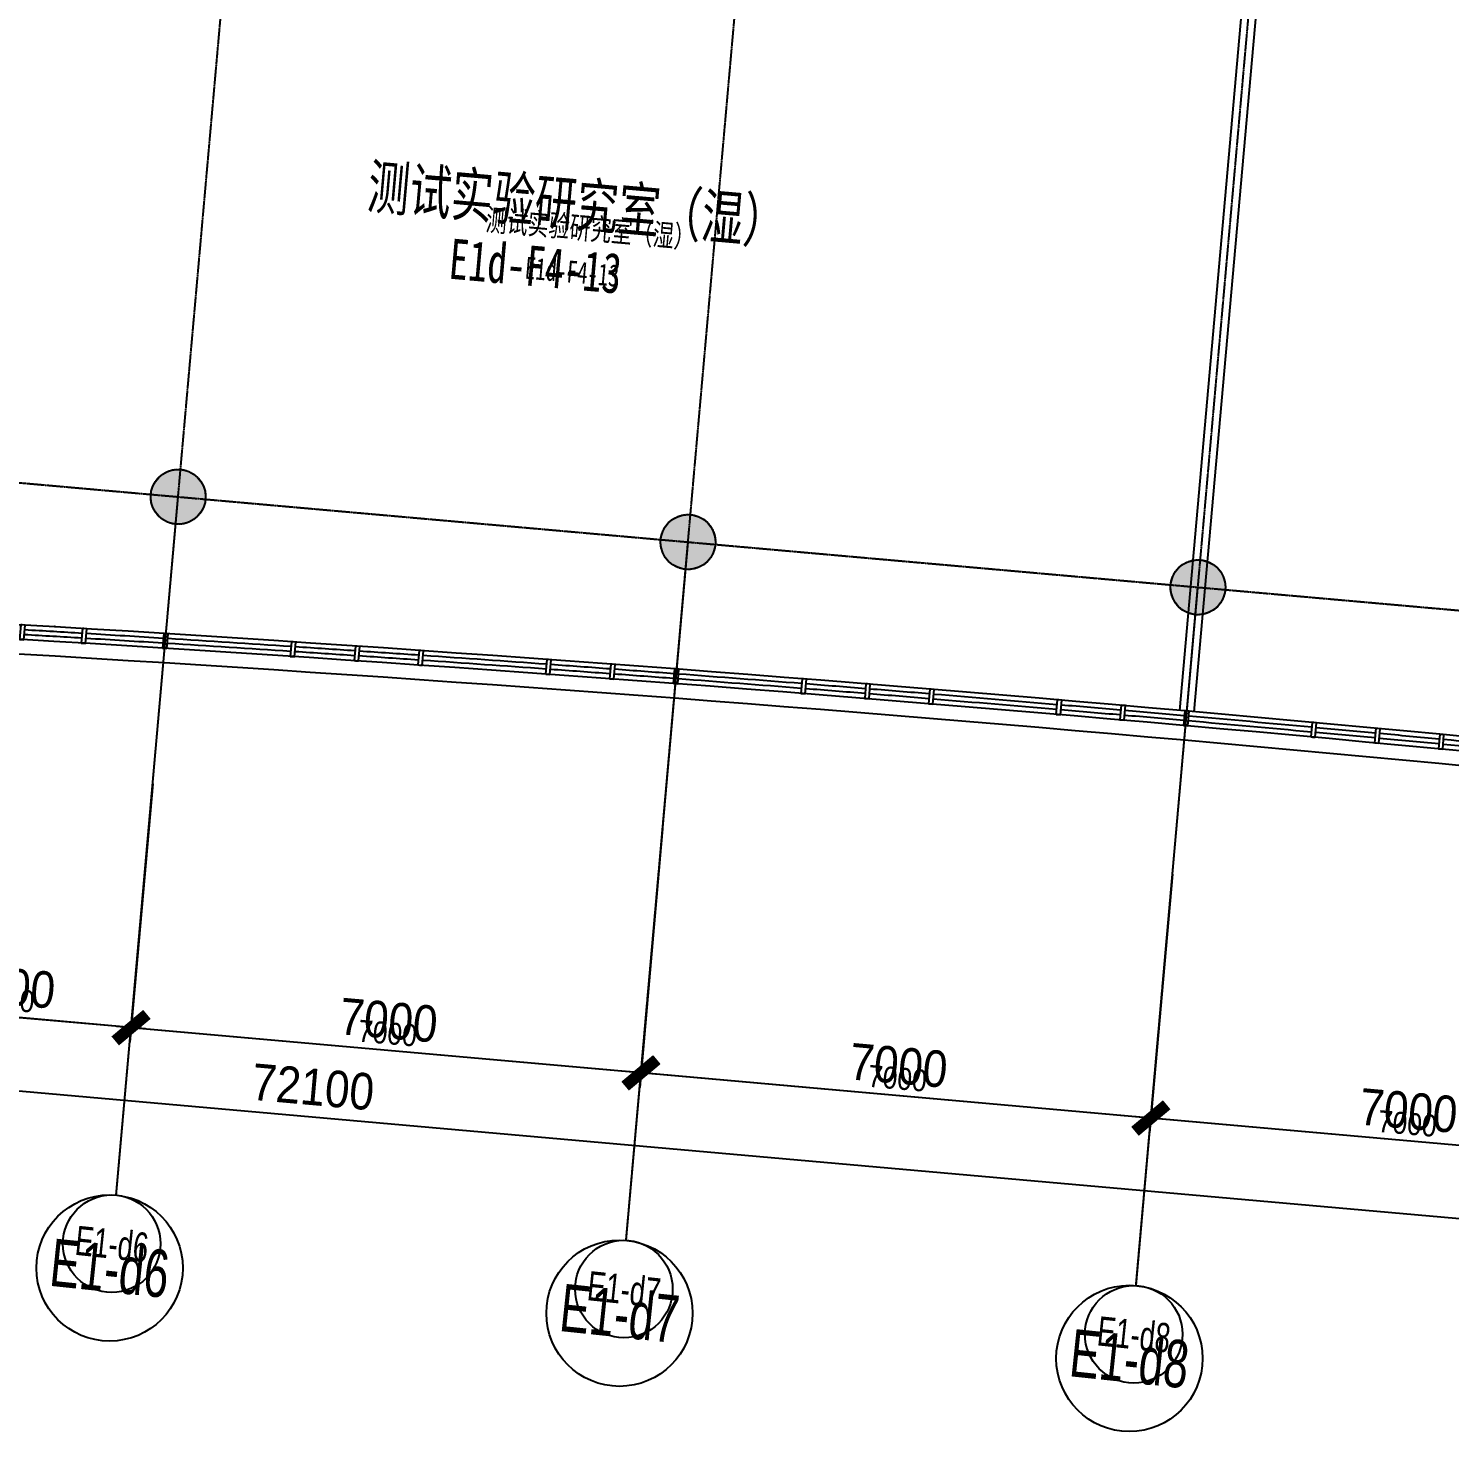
# Model space of a CAD drawing. Header units: millimetres. Extents: x 11669738 to 11859441, y -6222081 to -6069093.
# Drawn here: x 11806868 to 11826302, y -6218909 to -6199722 of the extents above; entities that cross this region are included whole.
import ezdxf
from ezdxf.enums import TextEntityAlignment as Align

# ---------------------------------------------------------------- set-up
doc = ezdxf.new("R2010")
doc.units = ezdxf.units.MM
for name, pattern in [('E-COLS-F4$0$HIDDEN', [0.375, 0.25, -0.125]), ('E-RG-1F$0$$0$DOTE', [2.42, 2, -0.2, 0.02, -0.2]), ('XRE2$0$HIDDEN', [0.375, 0.25, -0.125])]:
    doc.linetypes.add(name, pattern=pattern)
for name, color, linetype in [('A—墙体', 7, 'Continuous'), ('A—文字索引', 40, 'Continuous'), ('A—轴线、尺寸', 1, 'Continuous'), ('A—门窗', 135, 'Continuous'), ('E-COLS-F4$0$0S-COLS-HATCH', 8, 'Continuous'), ('E-COLS-F4$0$0S-COLS-I', 90, 'E-COLS-F4$0$HIDDEN'), ('I—平面—文字', 40, 'Continuous'), ('I—平面—文字（放大1：100）', 40, 'XRE2$0$HIDDEN'), ('I—平面—装饰面层线', 192, 'Continuous'), ('轴线100', 1, 'Continuous')]:
    doc.layers.add(name, color=color, linetype=linetype)
doc.styles.add('ARIAL', font='SIMYOU.TTF', dxfattribs={"width": 0.9})
doc.styles.add('XD2008', font='simhei.ttf', dxfattribs={"width": 0.85})
doc.dimstyles.new('200', dxfattribs={"dimscale": 200, "dimtxt": 2.5, "dimasz": 2, "dimexe": 1, "dimexo": 1, "dimgap": 0.8, "dimtad": 1, "dimdec": 0, "dimdsep": 46, "dimtxsty": 'ARIAL', "dimblk1": 'ARCHTICK', "dimblk2": 'ARCHTICK', "dimsah": 1, "dimcen": -0.9, "dimdle": 1, "dimclrd": 256, "dimclre": 256, "dimclrt": 40, "dimaunit": 1, "dimadec": 0, "dimazin": 0, "dimtfac": 0.35, "dimtdec": 0, "dimtix": 1, "dimtmove": 2, "dimatfit": 3, "dimldrblk": 'ARCHTICK', "dimfxl": 0, "dimtvp": 0.8, "dimtolj": 1, "dimtzin": 0, "dimarcsym": 0})
doc.dimstyles.new('副本 100', dxfattribs={"dimscale": 100, "dimtxt": 2.5, "dimasz": 2, "dimexe": 1, "dimexo": 1, "dimgap": 0.8, "dimtad": 1, "dimdec": 0, "dimdsep": 46, "dimtxsty": 'ARIAL', "dimblk1": 'ARCHTICK', "dimblk2": 'ARCHTICK', "dimsah": 1, "dimcen": -0.9, "dimdle": 1, "dimclrd": 256, "dimclre": 256, "dimclrt": 40, "dimaunit": 1, "dimadec": 0, "dimazin": 0, "dimtfac": 0.35, "dimtdec": 0, "dimtix": 1, "dimtmove": 2, "dimatfit": 3, "dimldrblk": 'ARCHTICK', "dimfxl": 0, "dimtvp": 0.8, "dimtolj": 1, "dimtzin": 0, "dimarcsym": 0})

# ---------------------------------------------------------------- blocks, each defined once
blk = doc.blocks.new('E1-RI-4F$0$asd')
at = {"layer": 'A—门窗'}
for p, q in [((0, 0), (18, 199)), ((31875, -2625), (31852, -2824))]:
    blk.add_line(p, q, dxfattribs=at)
at = {"layer": 'A—门窗', "extrusion": (0, 0, -1)}
for p, q in [((48, 197), (30, -3)), ((67, 195), (48, 197)), ((107, 191), (67, 195)), ((90, -8), (107, 191)), ((891, 147), (873, -52)), ((911, 145), (891, 147)), ((951, 142), (911, 145)), ((933, -58), (951, 142)), ((2003, 78), (1985, -121)), ((2023, 76), (2003, 78)), ((2063, 73), (2023, 76)), ((2045, -126), (2063, 73)), ((31, -3), (50, -4)), ((50, -4), (90, -8)), ((874, -52), (893, -54)), ((893, -54), (933, -58)), ((1986, -121), (2005, -123)), ((2005, -123), (2045, -126)), ((3750, -34), (3732, -234)), ((3770, -36), (3750, -34)), ((3810, -40), (3770, -36)), ((3792, -239), (3810, -40)), ((4623, -93), (4605, -292)), ((4643, -95), (4623, -93)), ((4683, -98), (4643, -95)), ((4665, -297), (4683, -98)), ((5496, -153), (5479, -352)), ((5516, -154), (5496, -153)), ((5556, -158), (5516, -154)), ((5538, -357), (5556, -158)), ((3733, -234), (3752, -235)), ((3752, -235), (3792, -239)), ((4606, -292), (4625, -294)), ((4625, -294), (4665, -297)), ((5479, -352), (5499, -354)), ((5499, -354), (5538, -357)), ((7242, -276), (7224, -476)), ((7262, -278), (7242, -276)), ((7302, -282), (7262, -278)), ((7284, -481), (7302, -282)), ((8115, -340), (8097, -540)), ((8135, -342), (8115, -340)), ((8175, -346), (8135, -342)), ((8157, -545), (8175, -346)), ((7225, -476), (7244, -477)), ((7244, -477), (7284, -481)), ((8098, -540), (8117, -541)), ((8117, -541), (8157, -545)), ((8988, -406), (8970, -605)), ((9007, -408), (8988, -406)), ((9047, -411), (9007, -408)), ((9030, -610), (9047, -411)), ((10732, -541), (10715, -740)), ((10752, -543), (10732, -541)), ((10792, -546), (10752, -543)), ((10774, -745), (10792, -546)), ((8971, -605), (8990, -607)), ((8990, -607), (9030, -610)), ((10715, -740), (10735, -742)), ((10735, -742), (10774, -745)), ((11605, -610), (11587, -810)), ((11625, -612), (11605, -610)), ((11664, -616), (11625, -612)), ((11647, -815), (11664, -616)), ((12477, -681), (12459, -881)), ((12497, -683), (12477, -681)), ((12537, -687), (12497, -683)), ((12519, -886), (12537, -687)), ((11588, -810), (11607, -811)), ((11607, -811), (11647, -815)), ((12460, -881), (12479, -882)), ((12479, -882), (12519, -886)), ((14221, -827), (14203, -1027)), ((14241, -829), (14221, -827)), ((14281, -833), (14241, -829)), ((14263, -1032), (14281, -833)), ((15093, -903), (15075, -1102)), ((15112, -904), (15093, -903)), ((15152, -908), (15112, -904)), ((15135, -1107), (15152, -908)), ((14204, -1027), (14223, -1028)), ((14223, -1028), (14263, -1032)), ((15076, -1102), (15095, -1104)), ((15095, -1104), (15135, -1107)), ((15964, -979), (15947, -1178)), ((15984, -981), (15964, -979)), ((16024, -984), (15984, -981)), ((16006, -1184), (16024, -984)), ((17707, -1137), (17689, -1336)), ((17727, -1138), (17707, -1137)), ((17767, -1142), (17727, -1138)), ((17749, -1341), (17767, -1142)), ((15947, -1178), (15966, -1180)), ((15966, -1180), (16006, -1184)), ((17690, -1336), (17709, -1337)), ((17709, -1337), (17749, -1341)), ((18578, -1217), (18561, -1416)), ((18598, -1219), (18578, -1217)), ((18638, -1223), (18598, -1219)), ((18620, -1422), (18638, -1223)), ((19450, -1299), (19432, -1499)), ((19469, -1301), (19450, -1299)), ((19509, -1305), (19469, -1301)), ((19492, -1504), (19509, -1305)), ((18562, -1417), (18581, -1418)), ((18581, -1418), (18620, -1422)), ((19433, -1499), (19452, -1500)), ((19452, -1500), (19492, -1504)), ((21191, -1468), (21174, -1667)), ((21211, -1470), (21191, -1468)), ((21251, -1473), (21211, -1470)), ((21234, -1672), (21251, -1473)), ((22062, -1554), (22045, -1753)), ((22082, -1556), (22062, -1554)), ((21175, -1667), (21194, -1669)), ((21194, -1669), (21234, -1672)), ((22122, -1560), (22082, -1556)), ((22104, -1759), (22122, -1560)), ((22933, -1642), (22915, -1841)), ((22953, -1644), (22933, -1642)), ((22993, -1647), (22953, -1644)), ((22975, -1847), (22993, -1647)), ((22045, -1754), (22064, -1755)), ((22064, -1755), (22104, -1759)), ((22916, -1841), (22935, -1843)), ((22935, -1843), (22975, -1847)), ((24674, -1822), (24656, -2021)), ((24694, -1823), (24674, -1822)), ((24734, -1827), (24694, -1823)), ((24716, -2026), (24734, -1827)), ((25544, -1914), (25526, -2113)), ((25564, -1915), (25544, -1914)), ((25604, -1919), (25564, -1915)), ((25586, -2118), (25604, -1919)), ((24657, -2021), (24676, -2023)), ((24676, -2023), (24716, -2026)), ((25527, -2113), (25546, -2115)), ((25546, -2115), (25586, -2118)), ((26414, -2007), (26397, -2206)), ((26434, -2009), (26414, -2007)), ((26474, -2012), (26434, -2009)), ((26456, -2211), (26474, -2012)), ((26397, -2206), (26417, -2208)), ((26417, -2208), (26456, -2211)), ((28154, -2198), (28137, -2397)), ((28174, -2200), (28154, -2198)), ((28214, -2203), (28174, -2200)), ((28196, -2402), (28214, -2203)), ((29024, -2295), (29006, -2495)), ((29044, -2297), (29024, -2295)), ((29084, -2301), (29044, -2297)), ((29066, -2500), (29084, -2301)), ((28137, -2397), (28156, -2399)), ((28156, -2399), (28196, -2402)), ((29007, -2495), (29026, -2496)), ((29026, -2496), (29066, -2500)), ((29894, -2394), (29876, -2594)), ((29914, -2396), (29894, -2394)), ((29953, -2400), (29914, -2396)), ((29936, -2599), (29953, -2400)), ((29877, -2594), (29896, -2595)), ((29896, -2595), (29936, -2599)), ((31816, -2618), (31792, -2816)), ((31835, -2620), (31816, -2618)), ((31875, -2625), (31835, -2620)), ((31852, -2824), (31875, -2625)), ((31793, -2817), (31812, -2819)), ((31812, -2819), (31852, -2824))]:
    blk.add_line(p, q, dxfattribs=at)
at = {"layer": 'A—门窗'}
for centre, radius, start, end in [((-32246, -544822), 545975, 83.25545, 86.61223), ((-32246, -544822), 545775, 83.25545, 86.61285), ((-32216, -544823), 545842, 86.52394, 86.60634), ((-32216, -544823), 545908, 86.52375, 86.60614), ((-32216, -544823), 545842, 86.407, 86.51764), ((-32216, -544823), 545908, 86.40682, 86.51745), ((-32216, -544823), 545908, 86.2231, 86.40053), ((-32216, -544823), 545842, 86.22326, 86.4007), ((-32216, -544823), 545842, 86.13139, 86.21696), ((-32216, -544823), 545908, 86.13125, 86.2168), ((-32216, -544823), 545908, 86.03939, 86.12495), ((-32216, -544823), 545842, 86.03952, 86.12509), ((-32216, -544823), 545842, 85.8558, 86.03323), ((-32216, -544823), 545908, 85.85569, 86.03309), ((-32216, -544823), 545908, 85.76384, 85.84939), ((-32216, -544823), 545842, 85.76394, 85.8495), ((-32216, -544823), 545842, 85.67209, 85.75765), ((-32216, -544823), 545908, 85.672, 85.75755), ((-32216, -544823), 545842, 85.4884, 85.66579), ((-32216, -544823), 545908, 85.48834, 85.6657), ((-32216, -544823), 545842, 85.39653, 85.48211), ((-32216, -544823), 545908, 85.39648, 85.48204), ((-32216, -544823), 545842, 85.30468, 85.39024), ((-32216, -544823), 545908, 85.30464, 85.39018), ((-32246, -544822), 545908, 85.11782, 85.29519), ((-32246, -544822), 545842, 85.11784, 85.29524), ((-32246, -544822), 545842, 85.02599, 85.11154), ((-32246, -544822), 545908, 85.02598, 85.11152), ((-32246, -544822), 545842, 84.93414, 85.0197), ((-32246, -544822), 545908, 84.93414, 85.01968), ((-32246, -544822), 545842, 84.75045, 84.92785), ((-32246, -544822), 545908, 84.75047, 84.92785), ((-32246, -544822), 545842, 84.6586, 84.74415), ((-32246, -544822), 545908, 84.65864, 84.74418), ((-32246, -544822), 545842, 84.56676, 84.65231), ((-32246, -544822), 545908, 84.5668, 84.65234), ((-32246, -544822), 545842, 84.38306, 84.56046), ((-32246, -544822), 545908, 84.38312, 84.5605), ((-32246, -544822), 545908, 84.29128, 84.37682), ((-32246, -544822), 545842, 84.2912, 84.37676), ((-32246, -544822), 545842, 84.19935, 84.28491), ((-32246, -544822), 545908, 84.19944, 84.28498), ((-32246, -544822), 545908, 84.01575, 84.19314), ((-32246, -544822), 545842, 84.01564, 84.19305), ((-32246, -544822), 545908, 83.9239, 84.00945), ((-32246, -544822), 545842, 83.92378, 84.00934), ((-32246, -544822), 545842, 83.83192, 83.91748), ((-32246, -544822), 545908, 83.83205, 83.9176), ((-32246, -544822), 545908, 83.64834, 83.82575), ((-32246, -544822), 545842, 83.64818, 83.82562), ((-32246, -544822), 545908, 83.55648, 83.64204), ((-32246, -544822), 545842, 83.55631, 83.64188), ((-32246, -544822), 545842, 83.46444, 83.55001), ((-32246, -544822), 545908, 83.46461, 83.55018), ((-32246, -544822), 545908, 83.26174, 83.45831), ((-32246, -544822), 545842, 83.26174, 83.45814)]:
    blk.add_arc(centre, radius, start, end, dxfattribs=at)
blk.add_point((514, 176), dxfattribs=at)
blk = doc.blocks.new('E-COLS-F4')
at = {"layer": 'E-COLS-F4$0$0S-COLS-HATCH'}
h = blk.add_hatch(color=18, dxfattribs=at)
edge = h.paths.add_edge_path()
edge.add_arc((11808916, -6206127), 375, 0, 360)
h = blk.add_hatch(color=18, dxfattribs=at)
edge = h.paths.add_edge_path()
edge.add_arc((11815888, -6206745), 375, 0, 360)
h = blk.add_hatch(color=18, dxfattribs=at)
edge = h.paths.add_edge_path()
edge.add_arc((11822861, -6207364), 375, 0, 360)
at = {"layer": 'A—墙体'}
for centre in [(11808916, -6206127), (11815888, -6206745), (11822861, -6207364)]:
    blk.add_circle(centre, 375, dxfattribs=at)
at = {"layer": 'E-COLS-F4$0$0S-COLS-I'}
for centre in [(11808916, -6206127), (11815888, -6206745), (11822861, -6207364)]:
    blk.add_circle(centre, 375, dxfattribs=at)
blk = doc.blocks.new('_ArchTick')
at = {"color": 0, "linetype": 'ByBlock', "const_width": 0.4}
blk.add_lwpolyline([(-0.5, -0.5), (0.5, 0.5)], dxfattribs=at)
blk = doc.blocks.new('*D235')
at = {"layer": 'A—轴线、尺寸', "linetype": 'ByBlock', "lineweight": -2}
for p, q in [((11822504, -6211386), (11822200, -6214822)), ((11829477, -6212004), (11829172, -6215440)), ((11829389, -6215258), (11822018, -6214605))]:
    blk.add_line(p, q, dxfattribs=at)
at = {"layer": 'Defpoints', "color": 0, "linetype": 'ByBlock'}
for p in [(11822522, -6211187), (11829495, -6211805), (11822217, -6214622)]:
    blk.add_point(p, dxfattribs=at)
at = {"layer": 'A—轴线、尺寸', "linetype": 'ByBlock', "lineweight": -2, "xscale": 399.9999999999999, "yscale": 400, "zscale": 400}
for p, rotation in [((11822217, -6214622), 174.9322288641356), ((11829190, -6215241), 354.9322288641357)]:
    blk.add_blockref('_ArchTick', p, dxfattribs=dict(at, rotation=rotation))
at = {"layer": 'A—轴线、尺寸', "color": 40, "linetype": 'ByBlock', "insert": (11825740, -6214523), "char_height": 500, "attachment_point": 5, "rotation": 354.9322, "style": 'ARIAL'}
blk.add_mtext('\\A1;7000', dxfattribs=at)
blk = doc.blocks.new('*D236')
at = {"layer": 'A—轴线、尺寸', "linetype": 'ByBlock', "lineweight": -2}
for p, q in [((11815532, -6210768), (11815227, -6214203)), ((11822504, -6211386), (11822200, -6214822)), ((11822416, -6214640), (11815045, -6213986))]:
    blk.add_line(p, q, dxfattribs=at)
at = {"layer": 'Defpoints', "color": 0, "linetype": 'ByBlock'}
for p in [(11815549, -6210568), (11822522, -6211187), (11815245, -6214004)]:
    blk.add_point(p, dxfattribs=at)
at = {"layer": 'A—轴线、尺寸', "linetype": 'ByBlock', "lineweight": -2, "xscale": 399.9999999999999, "yscale": 400, "zscale": 400}
for p, rotation in [((11815245, -6214004), 174.9322288641356), ((11822217, -6214622), 354.9322288641357)]:
    blk.add_blockref('_ArchTick', p, dxfattribs=dict(at, rotation=rotation))
at = {"layer": 'A—轴线、尺寸', "color": 40, "linetype": 'ByBlock', "insert": (11818767, -6213905), "char_height": 500, "attachment_point": 5, "rotation": 354.9322, "style": 'ARIAL'}
blk.add_mtext('\\A1;7000', dxfattribs=at)
blk = doc.blocks.new('*D237')
at = {"layer": 'A—轴线、尺寸', "linetype": 'ByBlock', "lineweight": -2}
for p, q in [((11808559, -6210149), (11808254, -6213585)), ((11815532, -6210768), (11815227, -6214203)), ((11815444, -6214022), (11808073, -6213368))]:
    blk.add_line(p, q, dxfattribs=at)
at = {"layer": 'Defpoints', "color": 0, "linetype": 'ByBlock'}
for p in [(11808577, -6209950), (11815549, -6210568), (11808272, -6213386)]:
    blk.add_point(p, dxfattribs=at)
at = {"layer": 'A—轴线、尺寸', "linetype": 'ByBlock', "lineweight": -2, "xscale": 399.9999999999999, "yscale": 400, "zscale": 400}
for p, rotation in [((11808272, -6213386), 174.9322288641356), ((11815245, -6214004), 354.9322288641357)]:
    blk.add_blockref('_ArchTick', p, dxfattribs=dict(at, rotation=rotation))
at = {"layer": 'A—轴线、尺寸', "color": 40, "linetype": 'ByBlock', "insert": (11811794, -6213287), "char_height": 500, "attachment_point": 5, "rotation": 354.9322, "style": 'ARIAL'}
blk.add_mtext('\\A1;7000', dxfattribs=at)
blk = doc.blocks.new('*D244')
at = {"layer": 'A—轴线、尺寸', "linetype": 'ByBlock', "lineweight": -2}
for p, q in [((11775242, -6206597), (11774797, -6211622)), ((11846832, -6217809), (11774615, -6211405)), ((11847061, -6212966), (11846615, -6217991))]:
    blk.add_line(p, q, dxfattribs=at)
at = {"layer": 'Defpoints', "color": 0, "linetype": 'ByBlock'}
for p in [(11775260, -6206398), (11774815, -6211423), (11847078, -6212767)]:
    blk.add_point(p, dxfattribs=at)
at = {"layer": 'A—轴线、尺寸', "linetype": 'ByBlock', "lineweight": -2, "xscale": 399.9999999999999, "yscale": 400, "zscale": 400}
for p, rotation in [((11774815, -6211423), 174.9322288641356), ((11846633, -6217792), 354.9322288641357)]:
    blk.add_blockref('_ArchTick', p, dxfattribs=dict(at, rotation=rotation))
at = {"layer": 'A—轴线、尺寸', "color": 40, "linetype": 'ByBlock', "insert": (11810760, -6214199), "char_height": 500, "attachment_point": 5, "rotation": 354.9322, "style": 'ARIAL'}
blk.add_mtext('\\A1;72100', dxfattribs=at)
blk = doc.blocks.new('*D292')
at = {"layer": 'A—轴线、尺寸', "linetype": 'ByBlock', "lineweight": -2}
for p, q in [((11805073, -6209840), (11804768, -6213276)), ((11808559, -6210149), (11808255, -6213585)), ((11808471, -6213403), (11804587, -6213059))]:
    blk.add_line(p, q, dxfattribs=at)
at = {"layer": 'Defpoints', "color": 0, "linetype": 'ByBlock'}
for p in [(11805090, -6209641), (11808577, -6209950), (11804786, -6213077)]:
    blk.add_point(p, dxfattribs=at)
at = {"layer": 'A—轴线、尺寸', "linetype": 'ByBlock', "lineweight": -2, "xscale": 399.9999999999999, "yscale": 400, "zscale": 400}
for p, rotation in [((11804786, -6213077), 174.9322288641356), ((11808272, -6213386), 354.9322288641357)]:
    blk.add_blockref('_ArchTick', p, dxfattribs=dict(at, rotation=rotation))
at = {"layer": 'A—轴线、尺寸', "color": 40, "linetype": 'ByBlock', "insert": (11806565, -6212823), "char_height": 500, "attachment_point": 5, "rotation": 354.9322, "style": 'ARIAL'}
blk.add_mtext('\\A1;3500', dxfattribs=at)
blk = doc.blocks.new('*D399')
at = {"layer": 'Defpoints', "color": 0, "linetype": 'Continuous'}
for p in [(102985, 9230), (109958, 8612), (102680, 5795)]:
    blk.add_point(p, dxfattribs=at)
at = {"layer": '轴线100', "linetype": 'Continuous', "lineweight": -2}
for p, q in [((102976, 9131), (102672, 5695)), ((109949, 8512), (109644, 5077)), ((109753, 5167), (102581, 5803))]:
    blk.add_line(p, q, dxfattribs=at)
at = {"layer": '轴线100', "linetype": 'Continuous', "lineweight": -2, "xscale": 200, "yscale": 200, "zscale": 200}
for p, rotation in [((102680, 5795), 174.9322288765934), ((109653, 5176), 354.9322288765934)]:
    blk.add_blockref('_ArchTick', p, dxfattribs=dict(at, rotation=rotation))
at = {"layer": '轴线100', "color": 40, "linetype": 'Continuous', "insert": (106187, 5718), "char_height": 300, "attachment_point": 5, "rotation": 354.9322, "style": 'ARIAL'}
blk.add_mtext('\\A1;7000', dxfattribs=at)
blk = doc.blocks.new('*D400')
at = {"layer": 'Defpoints', "color": 0, "linetype": 'Continuous'}
for p in [(96013, 9849), (102985, 9230), (95708, 6413)]:
    blk.add_point(p, dxfattribs=at)
at = {"layer": '轴线100', "linetype": 'Continuous', "lineweight": -2}
for p, q in [((96004, 9749), (95699, 6313)), ((102976, 9131), (102672, 5695)), ((102780, 5786), (95608, 6422))]:
    blk.add_line(p, q, dxfattribs=at)
at = {"layer": '轴线100', "linetype": 'Continuous', "lineweight": -2, "xscale": 200, "yscale": 200, "zscale": 200}
for p, rotation in [((95708, 6413), 174.9322288765934), ((102680, 5795), 354.9322288765934)]:
    blk.add_blockref('_ArchTick', p, dxfattribs=dict(at, rotation=rotation))
at = {"layer": '轴线100', "color": 40, "linetype": 'Continuous', "insert": (99215, 6336), "char_height": 300, "attachment_point": 5, "rotation": 354.9322, "style": 'ARIAL'}
blk.add_mtext('\\A1;7000', dxfattribs=at)
blk = doc.blocks.new('*D401')
at = {"layer": 'Defpoints', "color": 0, "linetype": 'Continuous'}
for p in [(89040, 10467), (96013, 9849), (88735, 7031)]:
    blk.add_point(p, dxfattribs=at)
at = {"layer": '轴线100', "linetype": 'Continuous', "lineweight": -2}
for p, q in [((89031, 10367), (88726, 6932)), ((96004, 9749), (95699, 6313)), ((95807, 6404), (88636, 7040))]:
    blk.add_line(p, q, dxfattribs=at)
at = {"layer": '轴线100', "linetype": 'Continuous', "lineweight": -2, "xscale": 200, "yscale": 200, "zscale": 200}
for p, rotation in [((88735, 7031), 174.9322288765934), ((95708, 6413), 354.9322288765934)]:
    blk.add_blockref('_ArchTick', p, dxfattribs=dict(at, rotation=rotation))
at = {"layer": '轴线100', "color": 40, "linetype": 'Continuous', "insert": (92242, 6954), "char_height": 300, "attachment_point": 5, "rotation": 354.9322, "style": 'ARIAL'}
blk.add_mtext('\\A1;7000', dxfattribs=at)
blk = doc.blocks.new('*D424')
at = {"layer": 'Defpoints', "color": 0, "linetype": 'Continuous'}
for p in [(85554, 10776), (89040, 10467), (85249, 7340)]:
    blk.add_point(p, dxfattribs=at)
at = {"layer": '轴线100', "linetype": 'Continuous', "lineweight": -2}
for p, q in [((85545, 10677), (85240, 7241)), ((89031, 10367), (88727, 6932)), ((88835, 7022), (85149, 7349))]:
    blk.add_line(p, q, dxfattribs=at)
at = {"layer": '轴线100', "linetype": 'Continuous', "lineweight": -2, "xscale": 200, "yscale": 200, "zscale": 200}
for p, rotation in [((85249, 7340), 174.9322288765934), ((88735, 7031), 354.9322288765934)]:
    blk.add_blockref('_ArchTick', p, dxfattribs=dict(at, rotation=rotation))
at = {"layer": '轴线100', "color": 40, "linetype": 'Continuous', "insert": (87013, 7418), "char_height": 300, "attachment_point": 5, "rotation": 354.9322, "style": 'ARIAL'}
blk.add_mtext('\\A1;3500', dxfattribs=at)
blk = doc.blocks.new('A$C666141D0')
at = {"layer": '轴线100', "linetype": 'E-RG-1F$0$$0$DOTE'}
for p, q in [((33131.3, 4740.2), (36670.9, 44661.6)), ((40104, 4121.8), (43643.6, 44043.2)), ((47076.6, 3503.5), (50616.2, 43424.9)), ((0, 17303.3), (80396.5, 10173.7))]:
    blk.add_line(p, q, dxfattribs=at)
at = {"layer": '轴线100', "linetype": 'ByBlock'}
blk.add_circle((33069.8, 4076.4), 666.7, dxfattribs=at)
at = {"layer": '轴线100', "linetype": 'Continuous'}
for centre in [(40073.2, 3456.4), (47045.8, 2838.3)]:
    blk.add_circle(centre, 666.7, dxfattribs=at)
at = {"layer": '轴线100', "color": 40, "style": 'ARIAL', "width": 0.7}
for s, p in [('E1-d6', (33072.3, 4073.1)), ('E1-d7', (40075.7, 3453.1)), ('E1-d8', (47048.3, 2835))]:
    blk.add_text(s, height=400, rotation=354, dxfattribs=at).set_placement(p, align=Align.MIDDLE_CENTER)
at = {"layer": '轴线100', "linetype": 'Continuous'}
for base, p1, p2, picture, middle in [((29848.2, 7340.4), (33639.3, 10466.9), (30152.8, 10776.1), '*D424', (31612, 7418.1)), ((33334.4, 7031.2), (40611.8, 9848.6), (33639.1, 10467), '*D401', (36841.4, 6954.3)), ((40307.1, 6412.9), (47584.4, 9230.3), (40611.8, 9848.6), '*D400', (43814, 6335.9)), ((47279.7, 5794.5), (54557, 8612), (47584.4, 9230.3), '*D399', (50786.6, 5717.6))]:
    dim = blk.add_linear_dim(base=base, p1=p1, p2=p2, angle=354.93223, dimstyle='副本 100', override={"dimtxt": 3}, dxfattribs=at)
    dim.commit()
    dim.dimension.update_dxf_attribs({"geometry": picture, "text_midpoint": middle, "insert": (-55400.8, 0)})

msp = doc.modelspace()

# ---------------------------------------------------------------- linework, layer by layer
at = {"layer": 'A—墙体'}
for p, q in [((11823573.5, -6198190.8), (11822610.7, -6209048.2)), ((11822809.9, -6209065.9), (11823772.8, -6198208.5))]:
    msp.add_line(p, q, dxfattribs=at)
at = {"layer": 'A—轴线、尺寸', "linetype": 'ByBlock'}
for p, q in [((11808068.8, -6215676.8, 0), (11808915.5, -6206126.9, 0)), ((11815041.4, -6216295.1, 0), (11815888.2, -6206745.2, 0)), ((11822014.1, -6216913.5, 0), (11822860.8, -6207363.6, 0))]:
    msp.add_line(p, q, dxfattribs=at)
for centre in [(11807978.3, -6216672.7, 0), (11814950.9, -6217291.1, 0), (11821923.6, -6217909.4, 0)]:
    msp.add_circle(centre, 1000, dxfattribs=at)
at = {"layer": 'A—门窗'}
msp.add_arc((11774482.5, -6752898), 545575.2, 83.253543, 86.610941, dxfattribs=at)

# ---------------------------------------------------------------- block references
msp.add_blockref('E1-RI-4F$0$asd', (11806716.6, -6208074.6), dxfattribs=at)
at = {"layer": 'I—平面—装饰面层线'}
msp.add_blockref('E-COLS-F4', (0, 0), dxfattribs=at)
at = {"layer": '轴线100', "linetype": 'ByBlock'}
msp.add_blockref('A$C666141D0', (11774937.5, -6220417, 0), dxfattribs=at)

# ---------------------------------------------------------------- texts
at = {"layer": 'A—文字索引', "color": 40, "style": 'ARIAL', "width": 0.7}
for s, p in [('E1-d6', (11807980.2, -6216675.2, 0)), ('E1-d7', (11814952.8, -6217293.5, 0)), ('E1-d8', (11821925.5, -6217911.9, 0))]:
    msp.add_text(s, height=650, rotation=354, dxfattribs=at).set_placement(p, align=Align.MIDDLE_CENTER)
at = {"layer": 'I—平面—文字', "linetype": 'ByBlock', "style": 'XD2008', "width": 0.7}
for s, height, p in [('测试实验研究室（湿）', 600, (11811486.8, -6202173.2, 0)), ('E1d-F4-13', 550, (11812604.4, -6203142.1))]:
    msp.add_text(s, height=height, rotation=354.94783, dxfattribs=at).set_placement(p)
at = {"layer": 'I—平面—文字（放大1：100）', "linetype": 'ByBlock', "style": 'XD2008', "width": 0.7}
for s, p in [('测试实验研究室（湿）', (11813115.4, -6202481.8, 0)), ('E1d-F4-13', (11813649.7, -6203142.1))]:
    msp.add_text(s, height=300, rotation=354.94783, dxfattribs=at).set_placement(p)

# ---------------------------------------------------------------- dimensions: what is measured, and where the dimension line sits
at = {"layer": 'A—轴线、尺寸', "linetype": 'ByBlock'}
for base, p1, p2, picture, middle in [((11774814.6, -6211422.7, 0), (11847078.3, -6212767, 0), (11775260.2, -6206398.1, 0), '*D244', (11810759.9, -6214198.7, 0)), ((11804785.7, -6213076.6, 0), (11808576.9, -6209950, 0), (11805090.4, -6209640.8, 0), '*D292', (11806565.2, -6212822.8, 0)), ((11808271.9, -6213385.8, 0), (11815549.2, -6210568.3, 0), (11808576.6, -6209950, 0), '*D237', (11811794.4, -6213286.5, 0)), ((11815244.5, -6214004.1, 0), (11822521.9, -6211186.7, 0), (11815549.2, -6210568.3, 0), '*D236', (11818767.1, -6213904.9, 0)), ((11822217.2, -6214622.5, 0), (11829494.5, -6211805, 0), (11822521.9, -6211186.7, 0), '*D235', (11825739.7, -6214523.2, 0))]:
    dim = msp.add_linear_dim(base=base, p1=p1, p2=p2, angle=354.93223, dimstyle='200', dxfattribs=at)
    dim.commit()
    dim.dimension.update_dxf_attribs({"geometry": picture, "text_midpoint": middle})

doc.saveas('drawing.dxf')
